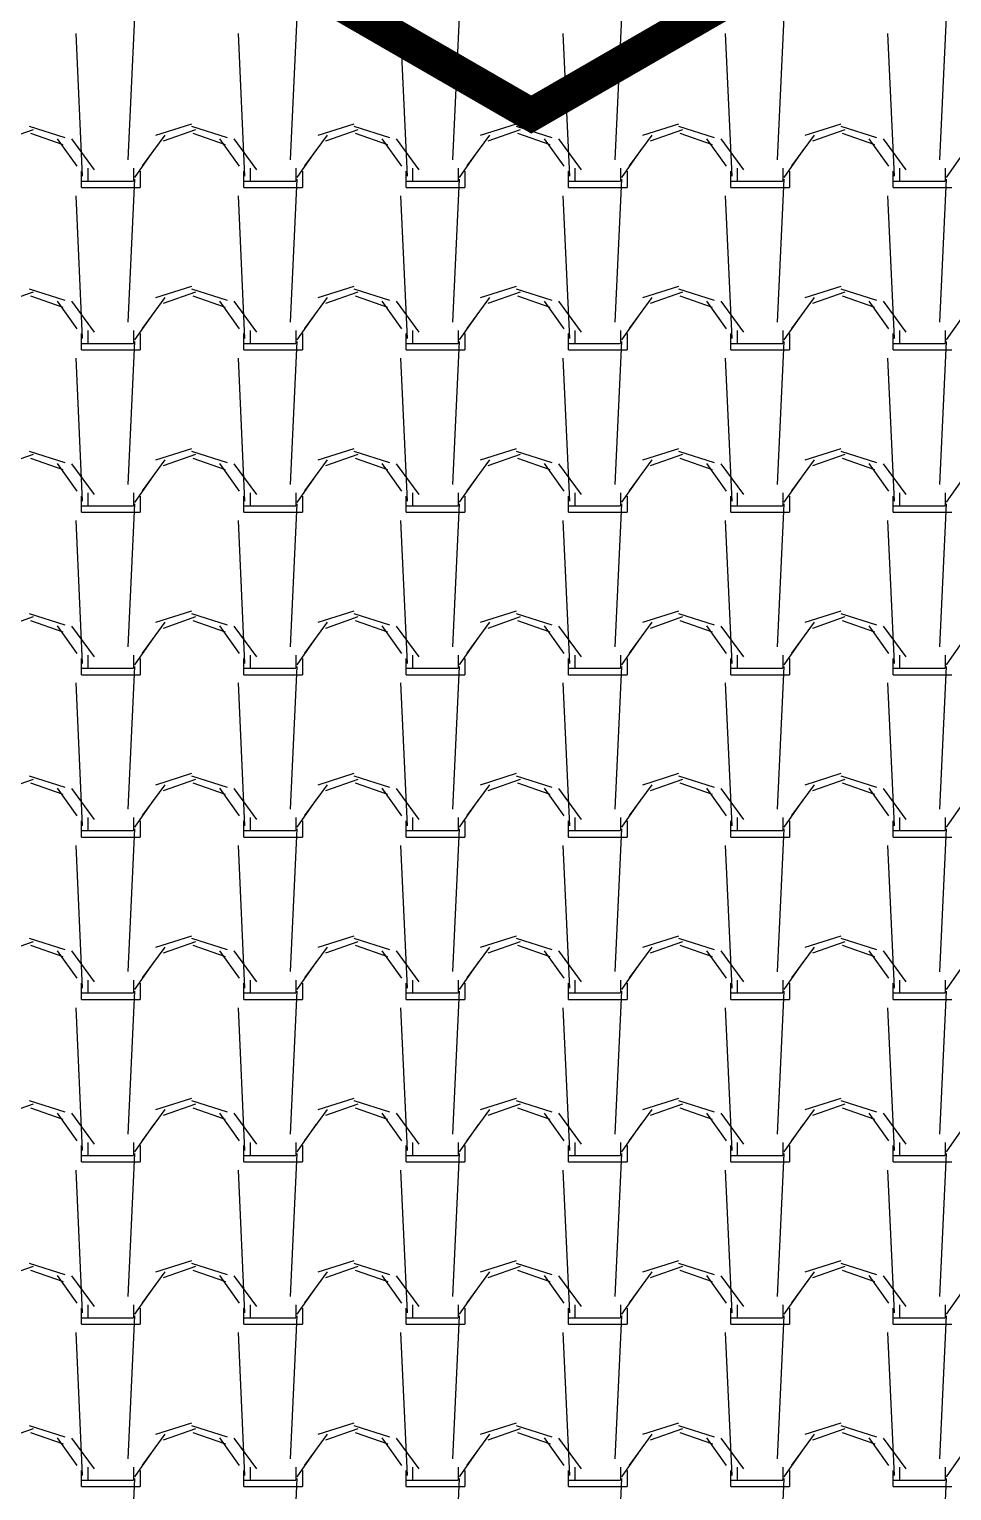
# Model space of a CAD drawing. Header units: millimetres. Extents: x 3923 to 4007, y 744 to 863.
# Drawn here: x 3934.943 to 3936.375, y 830.919 to 833.187 of the extents above; entities that cross this region are included whole.
import ezdxf

# ---------------------------------------------------------------- set-up
doc = ezdxf.new("R2010")
doc.units = ezdxf.units.MM
doc.layers.add('-HIDRO', color=8, linetype='Continuous')

# ---------------------------------------------------------------- blocks, each defined once
blk = doc.blocks.new('Seta')
at = {"color": 2, "const_width": 2}
blk.add_lwpolyline([(10, 15), (10, 25.981), (25, 0), (10, -25.981), (10, -15), (0, -15), (0, 15)], close=True, dxfattribs=at)

msp = doc.modelspace()

# ---------------------------------------------------------------- linework, layer by layer
at = {"layer": '-HIDRO', "linetype": 'Continuous'}
for p, q in [((3935.097, 832.9848), (3935.1071, 833.2065)), ((3935.349, 832.9848), (3935.3591, 833.2065)), ((3935.601, 832.9848), (3935.6111, 833.2065)), ((3935.853, 832.9848), (3935.8631, 833.2065)), ((3936.105, 832.9847), (3936.1151, 833.2065)), ((3936.357, 832.9847), (3936.3671, 833.2065)), ((3935.0263, 832.9591), (3935.0162, 833.1808)), ((3935.2783, 832.9591), (3935.2682, 833.1808)), ((3935.5303, 832.9591), (3935.5202, 833.1808)), ((3935.7823, 832.9591), (3935.7722, 833.1808)), ((3936.0343, 832.9591), (3936.0242, 833.1808)), ((3936.2863, 832.9591), (3936.2762, 833.1808)), ((3934.9991, 833.0185), (3934.9436, 833.0361)), ((3935.1951, 833.0401), (3935.1396, 833.0224)), ((3935.2511, 833.0185), (3935.1956, 833.0361)), ((3935.4471, 833.0401), (3935.3916, 833.0224)), ((3935.5031, 833.0185), (3935.4476, 833.0361)), ((3935.6991, 833.0401), (3935.6436, 833.0224)), ((3935.7551, 833.0185), (3935.6996, 833.0361)), ((3935.9511, 833.0401), (3935.8956, 833.0224)), ((3936.0071, 833.0185), (3935.9516, 833.0361)), ((3936.2031, 833.0401), (3936.1476, 833.0224)), ((3936.2591, 833.0185), (3936.2036, 833.0361)), ((3934.9495, 833.0312), (3934.8991, 833.0135)), ((3934.9962, 833.0076), (3934.9458, 833.0252)), ((3935.0177, 832.9745), (3934.9874, 833.0173)), ((3935.0449, 832.9691), (3935.0096, 833.017)), ((3935.1539, 833.0229), (3935.1186, 832.975)), ((3935.2015, 833.0312), (3935.1511, 833.0135)), ((3935.2482, 833.0076), (3935.1978, 833.0252)), ((3935.2697, 832.9745), (3935.2394, 833.0173)), ((3935.2969, 832.9691), (3935.2616, 833.017)), ((3935.4059, 833.0229), (3935.3706, 832.975)), ((3935.4535, 833.0312), (3935.4031, 833.0135)), ((3935.5002, 833.0076), (3935.4498, 833.0252)), ((3935.5217, 832.9745), (3935.4914, 833.0173)), ((3935.5489, 832.9691), (3935.5136, 833.017)), ((3935.6579, 833.0229), (3935.6226, 832.975)), ((3935.7055, 833.0312), (3935.6551, 833.0135)), ((3935.7522, 833.0076), (3935.7018, 833.0252)), ((3935.7737, 832.9745), (3935.7434, 833.0173)), ((3935.8009, 832.9691), (3935.7656, 833.017)), ((3935.9099, 833.0229), (3935.8746, 832.975)), ((3935.9575, 833.0312), (3935.9071, 833.0135)), ((3936.0042, 833.0076), (3935.9538, 833.0252)), ((3936.0257, 832.9745), (3935.9954, 833.0173)), ((3936.0529, 832.9691), (3936.0176, 833.017)), ((3936.1619, 833.0229), (3936.1266, 832.975)), ((3936.2095, 833.0312), (3936.1591, 833.0135)), ((3936.2562, 833.0076), (3936.2058, 833.0252)), ((3936.2777, 832.9745), (3936.2474, 833.0173)), ((3936.3049, 832.9691), (3936.2696, 833.017)), ((3935.1369, 832.9999), (3935.1066, 832.957)), ((3935.3889, 832.9999), (3935.3586, 832.957)), ((3935.6409, 832.9999), (3935.6106, 832.957)), ((3935.8929, 832.9999), (3935.8626, 832.9571)), ((3936.1449, 832.9999), (3936.1146, 832.9571)), ((3936.3969, 832.9999), (3936.3666, 832.9571)), ((3935.0247, 832.9416), (3935.0247, 832.9668)), ((3935.0348, 832.9517), (3935.0348, 832.9718)), ((3935.1054, 832.9718), (3935.1054, 832.9517)), ((3935.1154, 832.9668), (3935.1154, 832.9416)), ((3935.2767, 832.9416), (3935.2767, 832.9668)), ((3935.2868, 832.9517), (3935.2868, 832.9718)), ((3935.3574, 832.9718), (3935.3574, 832.9517)), ((3935.3674, 832.9668), (3935.3674, 832.9416)), ((3935.5287, 832.9416), (3935.5287, 832.9668)), ((3935.5388, 832.9517), (3935.5388, 832.9718)), ((3935.6094, 832.9718), (3935.6094, 832.9517)), ((3935.6194, 832.9668), (3935.6194, 832.9416)), ((3935.7807, 832.9416), (3935.7807, 832.9668)), ((3935.7908, 832.9517), (3935.7908, 832.9718)), ((3935.8614, 832.9718), (3935.8614, 832.9517)), ((3935.8714, 832.9668), (3935.8714, 832.9416)), ((3936.0327, 832.9416), (3936.0327, 832.9668)), ((3936.0428, 832.9517), (3936.0428, 832.9718)), ((3936.1134, 832.9718), (3936.1134, 832.9517)), ((3936.1234, 832.9668), (3936.1234, 832.9416)), ((3936.2847, 832.9416), (3936.2847, 832.9668)), ((3936.2948, 832.9517), (3936.2948, 832.9718)), ((3936.3654, 832.9718), (3936.3654, 832.9517)), ((3935.0247, 832.9517), (3935.0348, 832.9517)), ((3935.0247, 832.9416), (3935.0348, 832.9416)), ((3935.0348, 832.9517), (3935.1054, 832.9517)), ((3935.0348, 832.9416), (3935.1154, 832.9416)), ((3935.097, 832.7328), (3935.1071, 832.9545)), ((3935.2767, 832.9517), (3935.2868, 832.9517)), ((3935.2767, 832.9416), (3935.2868, 832.9416)), ((3935.2868, 832.9517), (3935.3574, 832.9517)), ((3935.2868, 832.9416), (3935.3674, 832.9416)), ((3935.349, 832.7328), (3935.3591, 832.9545)), ((3935.5287, 832.9517), (3935.5388, 832.9517)), ((3935.5287, 832.9416), (3935.5388, 832.9416)), ((3935.5388, 832.9517), (3935.6094, 832.9517)), ((3935.5388, 832.9416), (3935.6194, 832.9416)), ((3935.601, 832.7328), (3935.6111, 832.9545)), ((3935.7807, 832.9517), (3935.7908, 832.9517)), ((3935.7807, 832.9416), (3935.7908, 832.9416)), ((3935.7908, 832.9517), (3935.8614, 832.9517)), ((3935.7908, 832.9416), (3935.8714, 832.9416)), ((3935.853, 832.7328), (3935.8631, 832.9545)), ((3936.0327, 832.9517), (3936.0428, 832.9517)), ((3936.0327, 832.9416), (3936.0428, 832.9416)), ((3936.0428, 832.9517), (3936.1134, 832.9517)), ((3936.0428, 832.9416), (3936.1234, 832.9416)), ((3936.105, 832.7327), (3936.1151, 832.9545)), ((3936.2847, 832.9517), (3936.2948, 832.9517)), ((3936.2847, 832.9416), (3936.2948, 832.9416)), ((3936.2948, 832.9517), (3936.3654, 832.9517)), ((3936.2948, 832.9416), (3936.3754, 832.9416)), ((3936.357, 832.7327), (3936.3671, 832.9545)), ((3935.0263, 832.7071), (3935.0162, 832.9288)), ((3935.2783, 832.7071), (3935.2682, 832.9288)), ((3935.5303, 832.7071), (3935.5202, 832.9288)), ((3935.7823, 832.7071), (3935.7722, 832.9288)), ((3936.0343, 832.7071), (3936.0242, 832.9288)), ((3936.2863, 832.7071), (3936.2762, 832.9288)), ((3934.9991, 832.7665), (3934.9436, 832.7841)), ((3935.1951, 832.7881), (3935.1396, 832.7704)), ((3935.2511, 832.7665), (3935.1956, 832.7841)), ((3935.4471, 832.7881), (3935.3916, 832.7704)), ((3935.5031, 832.7665), (3935.4476, 832.7841)), ((3935.6991, 832.7881), (3935.6436, 832.7704)), ((3935.7551, 832.7665), (3935.6996, 832.7841)), ((3935.9511, 832.7881), (3935.8956, 832.7704)), ((3936.0071, 832.7665), (3935.9516, 832.7841)), ((3936.2031, 832.7881), (3936.1476, 832.7704)), ((3936.2591, 832.7665), (3936.2036, 832.7841)), ((3934.9495, 832.7792), (3934.8991, 832.7615)), ((3934.9962, 832.7556), (3934.9458, 832.7732)), ((3935.0177, 832.7225), (3934.9874, 832.7653)), ((3935.0449, 832.7171), (3935.0096, 832.765)), ((3935.1539, 832.7709), (3935.1186, 832.723)), ((3935.2015, 832.7792), (3935.1511, 832.7615)), ((3935.2482, 832.7556), (3935.1978, 832.7732)), ((3935.2697, 832.7225), (3935.2394, 832.7653)), ((3935.2969, 832.7171), (3935.2616, 832.765)), ((3935.4059, 832.7709), (3935.3706, 832.723)), ((3935.4535, 832.7792), (3935.4031, 832.7615)), ((3935.5002, 832.7556), (3935.4498, 832.7732)), ((3935.5217, 832.7225), (3935.4914, 832.7653)), ((3935.5489, 832.7171), (3935.5136, 832.765)), ((3935.6579, 832.7709), (3935.6226, 832.723)), ((3935.7055, 832.7792), (3935.6551, 832.7615)), ((3935.7522, 832.7556), (3935.7018, 832.7732)), ((3935.7737, 832.7225), (3935.7434, 832.7653)), ((3935.8009, 832.7171), (3935.7656, 832.765)), ((3935.9099, 832.7709), (3935.8746, 832.723)), ((3935.9575, 832.7792), (3935.9071, 832.7615)), ((3936.0042, 832.7556), (3935.9538, 832.7732)), ((3936.0257, 832.7225), (3935.9954, 832.7653)), ((3936.0529, 832.7171), (3936.0176, 832.765)), ((3936.1619, 832.7709), (3936.1266, 832.723)), ((3936.2095, 832.7792), (3936.1591, 832.7615)), ((3936.2562, 832.7556), (3936.2058, 832.7732)), ((3936.2777, 832.7225), (3936.2474, 832.7653)), ((3936.3049, 832.7171), (3936.2696, 832.765)), ((3935.1369, 832.7479), (3935.1066, 832.705)), ((3935.3889, 832.7479), (3935.3586, 832.705)), ((3935.6409, 832.7479), (3935.6106, 832.7051)), ((3935.8929, 832.7479), (3935.8626, 832.7051)), ((3936.1449, 832.7479), (3936.1146, 832.7051)), ((3936.3969, 832.7479), (3936.3666, 832.7051)), ((3935.0247, 832.6896), (3935.0247, 832.7148)), ((3935.0348, 832.6997), (3935.0348, 832.7198)), ((3935.1054, 832.7198), (3935.1054, 832.6997)), ((3935.1154, 832.7148), (3935.1154, 832.6896)), ((3935.2767, 832.6896), (3935.2767, 832.7148)), ((3935.2868, 832.6997), (3935.2868, 832.7198)), ((3935.3574, 832.7198), (3935.3574, 832.6997)), ((3935.3674, 832.7148), (3935.3674, 832.6896)), ((3935.5287, 832.6896), (3935.5287, 832.7148)), ((3935.5388, 832.6997), (3935.5388, 832.7198)), ((3935.6094, 832.7198), (3935.6094, 832.6997)), ((3935.6194, 832.7148), (3935.6194, 832.6896)), ((3935.7807, 832.6896), (3935.7807, 832.7148)), ((3935.7908, 832.6997), (3935.7908, 832.7198)), ((3935.8614, 832.7198), (3935.8614, 832.6997)), ((3935.8714, 832.7148), (3935.8714, 832.6896)), ((3936.0327, 832.6896), (3936.0327, 832.7148)), ((3936.0428, 832.6997), (3936.0428, 832.7198)), ((3936.1134, 832.7198), (3936.1134, 832.6997)), ((3936.1234, 832.7148), (3936.1234, 832.6896)), ((3936.2847, 832.6896), (3936.2847, 832.7148)), ((3936.2948, 832.6997), (3936.2948, 832.7198)), ((3936.3654, 832.7198), (3936.3654, 832.6997)), ((3935.0247, 832.6997), (3935.0348, 832.6997)), ((3935.0348, 832.6997), (3935.1054, 832.6997)), ((3935.097, 832.4808), (3935.1071, 832.7025)), ((3935.2767, 832.6997), (3935.2868, 832.6997)), ((3935.2868, 832.6997), (3935.3574, 832.6997)), ((3935.349, 832.4808), (3935.3591, 832.7025)), ((3935.5287, 832.6997), (3935.5388, 832.6997)), ((3935.5388, 832.6997), (3935.6094, 832.6997)), ((3935.601, 832.4808), (3935.6111, 832.7025)), ((3935.7807, 832.6997), (3935.7908, 832.6997)), ((3935.7908, 832.6997), (3935.8614, 832.6997)), ((3935.853, 832.4808), (3935.8631, 832.7025)), ((3936.0327, 832.6997), (3936.0428, 832.6997)), ((3936.0428, 832.6997), (3936.1134, 832.6997)), ((3936.105, 832.4807), (3936.1151, 832.7025)), ((3936.2847, 832.6997), (3936.2948, 832.6997)), ((3936.2948, 832.6997), (3936.3654, 832.6997)), ((3936.357, 832.4807), (3936.3671, 832.7025)), ((3935.0263, 832.4551), (3935.0162, 832.6768)), ((3935.0247, 832.6896), (3935.0348, 832.6896)), ((3935.0348, 832.6896), (3935.1154, 832.6896)), ((3935.2783, 832.4551), (3935.2682, 832.6768)), ((3935.2767, 832.6896), (3935.2868, 832.6896)), ((3935.2868, 832.6896), (3935.3674, 832.6896)), ((3935.5303, 832.4551), (3935.5202, 832.6768)), ((3935.5287, 832.6896), (3935.5388, 832.6896)), ((3935.5388, 832.6896), (3935.6194, 832.6896)), ((3935.7823, 832.4551), (3935.7722, 832.6768)), ((3935.7807, 832.6896), (3935.7908, 832.6896)), ((3935.7908, 832.6896), (3935.8714, 832.6896)), ((3936.0343, 832.4551), (3936.0242, 832.6768)), ((3936.0327, 832.6896), (3936.0428, 832.6896)), ((3936.0428, 832.6896), (3936.1234, 832.6896)), ((3936.2863, 832.4551), (3936.2762, 832.6768)), ((3936.2847, 832.6896), (3936.2948, 832.6896)), ((3936.2948, 832.6896), (3936.3754, 832.6896)), ((3935.1951, 832.5361), (3935.1396, 832.5184)), ((3935.4471, 832.5361), (3935.3916, 832.5184)), ((3935.6991, 832.5361), (3935.6436, 832.5184)), ((3935.9511, 832.5361), (3935.8956, 832.5184)), ((3936.2031, 832.5361), (3936.1476, 832.5184)), ((3934.9495, 832.5272), (3934.8991, 832.5095)), ((3934.9991, 832.5145), (3934.9436, 832.5321)), ((3934.9962, 832.5036), (3934.9458, 832.5212)), ((3935.0177, 832.4705), (3934.9874, 832.5133)), ((3935.0449, 832.4651), (3935.0096, 832.513)), ((3935.1539, 832.5189), (3935.1186, 832.471)), ((3935.2015, 832.5272), (3935.1511, 832.5095)), ((3935.2511, 832.5145), (3935.1956, 832.5321)), ((3935.2482, 832.5036), (3935.1978, 832.5212)), ((3935.2697, 832.4705), (3935.2394, 832.5133)), ((3935.2969, 832.4651), (3935.2616, 832.513)), ((3935.4059, 832.5189), (3935.3706, 832.471)), ((3935.4535, 832.5272), (3935.4031, 832.5095)), ((3935.5031, 832.5145), (3935.4476, 832.5321)), ((3935.5002, 832.5036), (3935.4498, 832.5212)), ((3935.5217, 832.4705), (3935.4914, 832.5133)), ((3935.5489, 832.4651), (3935.5136, 832.513)), ((3935.6579, 832.5189), (3935.6226, 832.471)), ((3935.7055, 832.5272), (3935.6551, 832.5095)), ((3935.7551, 832.5145), (3935.6996, 832.5321)), ((3935.7522, 832.5036), (3935.7018, 832.5212)), ((3935.7737, 832.4705), (3935.7434, 832.5133)), ((3935.8009, 832.4651), (3935.7656, 832.513)), ((3935.9099, 832.5189), (3935.8746, 832.471)), ((3935.9575, 832.5272), (3935.9071, 832.5095)), ((3936.0071, 832.5145), (3935.9516, 832.5321)), ((3936.0042, 832.5036), (3935.9538, 832.5212)), ((3936.0257, 832.4705), (3935.9954, 832.5133)), ((3936.0529, 832.4651), (3936.0176, 832.513)), ((3936.1619, 832.5189), (3936.1266, 832.471)), ((3936.2095, 832.5272), (3936.1591, 832.5095)), ((3936.2591, 832.5145), (3936.2036, 832.5321)), ((3936.2562, 832.5036), (3936.2058, 832.5212)), ((3936.2777, 832.4705), (3936.2474, 832.5133)), ((3936.3049, 832.4651), (3936.2696, 832.513)), ((3935.1369, 832.4959), (3935.1066, 832.453)), ((3935.3889, 832.4959), (3935.3586, 832.453)), ((3935.6409, 832.4959), (3935.6106, 832.4531)), ((3935.8929, 832.4959), (3935.8626, 832.4531)), ((3936.1449, 832.4959), (3936.1146, 832.4531)), ((3936.3969, 832.4959), (3936.3666, 832.4531)), ((3935.0348, 832.4477), (3935.0348, 832.4678)), ((3935.1054, 832.4678), (3935.1054, 832.4477)), ((3935.2868, 832.4477), (3935.2868, 832.4678)), ((3935.3574, 832.4678), (3935.3574, 832.4477)), ((3935.5388, 832.4477), (3935.5388, 832.4678)), ((3935.6094, 832.4678), (3935.6094, 832.4477)), ((3935.7908, 832.4477), (3935.7908, 832.4678)), ((3935.8614, 832.4678), (3935.8614, 832.4477)), ((3936.0428, 832.4477), (3936.0428, 832.4678)), ((3936.1134, 832.4678), (3936.1134, 832.4477)), ((3936.2948, 832.4477), (3936.2948, 832.4678)), ((3936.3654, 832.4678), (3936.3654, 832.4477)), ((3935.0247, 832.4376), (3935.0247, 832.4628)), ((3935.0247, 832.4477), (3935.0348, 832.4477)), ((3935.0348, 832.4477), (3935.1054, 832.4477)), ((3935.097, 832.2288), (3935.1071, 832.4505)), ((3935.1154, 832.4628), (3935.1154, 832.4376)), ((3935.2767, 832.4376), (3935.2767, 832.4628)), ((3935.2767, 832.4477), (3935.2868, 832.4477)), ((3935.2868, 832.4477), (3935.3574, 832.4477)), ((3935.349, 832.2288), (3935.3591, 832.4505)), ((3935.3674, 832.4628), (3935.3674, 832.4376)), ((3935.5287, 832.4376), (3935.5287, 832.4628)), ((3935.5287, 832.4477), (3935.5388, 832.4477)), ((3935.5388, 832.4477), (3935.6094, 832.4477)), ((3935.601, 832.2288), (3935.6111, 832.4505)), ((3935.6194, 832.4628), (3935.6194, 832.4376)), ((3935.7807, 832.4376), (3935.7807, 832.4628)), ((3935.7807, 832.4477), (3935.7908, 832.4477)), ((3935.7908, 832.4477), (3935.8614, 832.4477)), ((3935.853, 832.2288), (3935.8631, 832.4505)), ((3935.8714, 832.4628), (3935.8714, 832.4376)), ((3936.0327, 832.4376), (3936.0327, 832.4628)), ((3936.0327, 832.4477), (3936.0428, 832.4477)), ((3936.0428, 832.4477), (3936.1134, 832.4477)), ((3936.105, 832.2287), (3936.1151, 832.4505)), ((3936.1234, 832.4628), (3936.1234, 832.4376)), ((3936.2847, 832.4376), (3936.2847, 832.4628)), ((3936.2847, 832.4477), (3936.2948, 832.4477)), ((3936.2948, 832.4477), (3936.3654, 832.4477)), ((3936.357, 832.2287), (3936.3671, 832.4505)), ((3935.0263, 832.2031), (3935.0162, 832.4248)), ((3935.0247, 832.4376), (3935.0348, 832.4376)), ((3935.0348, 832.4376), (3935.1154, 832.4376)), ((3935.2783, 832.2031), (3935.2682, 832.4248)), ((3935.2767, 832.4376), (3935.2868, 832.4376)), ((3935.2868, 832.4376), (3935.3674, 832.4376)), ((3935.5303, 832.2031), (3935.5202, 832.4248)), ((3935.5287, 832.4376), (3935.5388, 832.4376)), ((3935.5388, 832.4376), (3935.6194, 832.4376)), ((3935.7823, 832.2031), (3935.7722, 832.4248)), ((3935.7807, 832.4376), (3935.7908, 832.4376)), ((3935.7908, 832.4376), (3935.8714, 832.4376)), ((3936.0343, 832.2031), (3936.0242, 832.4248)), ((3936.0327, 832.4376), (3936.0428, 832.4376)), ((3936.0428, 832.4376), (3936.1234, 832.4376)), ((3936.2863, 832.2031), (3936.2762, 832.4248)), ((3936.2847, 832.4376), (3936.2948, 832.4376)), ((3936.2948, 832.4376), (3936.3754, 832.4376)), ((3935.1951, 832.2841), (3935.1396, 832.2664)), ((3935.4471, 832.2841), (3935.3916, 832.2664)), ((3935.6991, 832.2841), (3935.6436, 832.2664)), ((3935.9511, 832.2841), (3935.8956, 832.2664)), ((3936.2031, 832.2841), (3936.1476, 832.2664)), ((3934.9495, 832.2752), (3934.8991, 832.2575)), ((3934.9991, 832.2625), (3934.9436, 832.2801)), ((3934.9962, 832.2516), (3934.9458, 832.2692)), ((3935.0177, 832.2185), (3934.9874, 832.2613)), ((3935.1539, 832.2669), (3935.1186, 832.219)), ((3935.2015, 832.2752), (3935.1511, 832.2575)), ((3935.2511, 832.2625), (3935.1956, 832.2801)), ((3935.2482, 832.2516), (3935.1978, 832.2692)), ((3935.2697, 832.2185), (3935.2394, 832.2613)), ((3935.4059, 832.2669), (3935.3706, 832.219)), ((3935.4535, 832.2752), (3935.4031, 832.2575)), ((3935.5031, 832.2625), (3935.4476, 832.2801)), ((3935.5002, 832.2516), (3935.4498, 832.2692)), ((3935.5217, 832.2185), (3935.4914, 832.2613)), ((3935.6579, 832.2669), (3935.6226, 832.219)), ((3935.7055, 832.2752), (3935.6551, 832.2575)), ((3935.7551, 832.2625), (3935.6996, 832.2801)), ((3935.7522, 832.2516), (3935.7018, 832.2692)), ((3935.7737, 832.2185), (3935.7434, 832.2613)), ((3935.9099, 832.2669), (3935.8746, 832.219)), ((3935.9575, 832.2752), (3935.9071, 832.2575)), ((3936.0071, 832.2625), (3935.9516, 832.2801)), ((3936.0042, 832.2516), (3935.9538, 832.2692)), ((3936.0257, 832.2185), (3935.9954, 832.2613)), ((3936.1619, 832.2669), (3936.1266, 832.219)), ((3936.2095, 832.2752), (3936.1591, 832.2575)), ((3936.2591, 832.2625), (3936.2036, 832.2801)), ((3936.2562, 832.2516), (3936.2058, 832.2692)), ((3936.2777, 832.2185), (3936.2474, 832.2613)), ((3935.0449, 832.2131), (3935.0096, 832.261)), ((3935.1369, 832.2439), (3935.1066, 832.201)), ((3935.2969, 832.2131), (3935.2616, 832.261)), ((3935.3889, 832.2439), (3935.3586, 832.2011)), ((3935.5489, 832.2131), (3935.5136, 832.261)), ((3935.6409, 832.2439), (3935.6106, 832.2011)), ((3935.8009, 832.2131), (3935.7656, 832.261)), ((3935.8929, 832.2439), (3935.8626, 832.2011)), ((3936.0529, 832.2131), (3936.0176, 832.261)), ((3936.1449, 832.2439), (3936.1146, 832.2011)), ((3936.3049, 832.2131), (3936.2696, 832.261)), ((3936.3969, 832.2439), (3936.3666, 832.2011)), ((3935.0348, 832.1957), (3935.0348, 832.2158)), ((3935.1054, 832.2158), (3935.1054, 832.1957)), ((3935.2868, 832.1957), (3935.2868, 832.2158)), ((3935.3574, 832.2158), (3935.3574, 832.1957)), ((3935.5388, 832.1957), (3935.5388, 832.2158)), ((3935.6094, 832.2158), (3935.6094, 832.1957)), ((3935.7908, 832.1957), (3935.7908, 832.2158)), ((3935.8614, 832.2158), (3935.8614, 832.1957)), ((3936.0428, 832.1957), (3936.0428, 832.2158)), ((3936.1134, 832.2158), (3936.1134, 832.1957)), ((3936.2948, 832.1957), (3936.2948, 832.2158)), ((3936.3654, 832.2158), (3936.3654, 832.1957)), ((3935.0247, 832.1856), (3935.0247, 832.2108)), ((3935.0247, 832.1957), (3935.0348, 832.1957)), ((3935.0348, 832.1957), (3935.1054, 832.1957)), ((3935.097, 831.9768), (3935.1071, 832.1985)), ((3935.1154, 832.2108), (3935.1154, 832.1856)), ((3935.2767, 832.1856), (3935.2767, 832.2108)), ((3935.2767, 832.1957), (3935.2868, 832.1957)), ((3935.2868, 832.1957), (3935.3574, 832.1957)), ((3935.349, 831.9768), (3935.3591, 832.1985)), ((3935.3674, 832.2108), (3935.3674, 832.1856)), ((3935.5287, 832.1856), (3935.5287, 832.2108)), ((3935.5287, 832.1957), (3935.5388, 832.1957)), ((3935.5388, 832.1957), (3935.6094, 832.1957)), ((3935.601, 831.9768), (3935.6111, 832.1985)), ((3935.6194, 832.2108), (3935.6194, 832.1856)), ((3935.7807, 832.1856), (3935.7807, 832.2108)), ((3935.7807, 832.1957), (3935.7908, 832.1957)), ((3935.7908, 832.1957), (3935.8614, 832.1957)), ((3935.853, 831.9768), (3935.8631, 832.1985)), ((3935.8714, 832.2108), (3935.8714, 832.1856)), ((3936.0327, 832.1856), (3936.0327, 832.2108)), ((3936.0327, 832.1957), (3936.0428, 832.1957)), ((3936.0428, 832.1957), (3936.1134, 832.1957)), ((3936.105, 831.9767), (3936.1151, 832.1985)), ((3936.1234, 832.2108), (3936.1234, 832.1856)), ((3936.2847, 832.1856), (3936.2847, 832.2108)), ((3936.2847, 832.1957), (3936.2948, 832.1957)), ((3936.2948, 832.1957), (3936.3654, 832.1957)), ((3936.357, 831.9767), (3936.3671, 832.1985)), ((3935.0263, 831.9511), (3935.0162, 832.1728)), ((3935.0247, 832.1856), (3935.0348, 832.1856)), ((3935.0348, 832.1856), (3935.1154, 832.1856)), ((3935.2783, 831.9511), (3935.2682, 832.1728)), ((3935.2767, 832.1856), (3935.2868, 832.1856)), ((3935.2868, 832.1856), (3935.3674, 832.1856)), ((3935.5303, 831.9511), (3935.5202, 832.1728)), ((3935.5287, 832.1856), (3935.5388, 832.1856)), ((3935.5388, 832.1856), (3935.6194, 832.1856)), ((3935.7823, 831.9511), (3935.7722, 832.1728)), ((3935.7807, 832.1856), (3935.7908, 832.1856)), ((3935.7908, 832.1856), (3935.8714, 832.1856)), ((3936.0343, 831.9511), (3936.0242, 832.1728)), ((3936.0327, 832.1856), (3936.0428, 832.1856)), ((3936.0428, 832.1856), (3936.1234, 832.1856)), ((3936.2863, 831.9511), (3936.2762, 832.1728)), ((3936.2847, 832.1856), (3936.2948, 832.1856)), ((3936.2948, 832.1856), (3936.3754, 832.1856)), ((3934.9495, 832.0232), (3934.8991, 832.0055)), ((3934.9991, 832.0105), (3934.9436, 832.0281)), ((3934.9962, 831.9996), (3934.9458, 832.0172)), ((3935.1539, 832.0149), (3935.1186, 831.967)), ((3935.1951, 832.0321), (3935.1396, 832.0144)), ((3935.2015, 832.0232), (3935.1511, 832.0055)), ((3935.2511, 832.0105), (3935.1956, 832.0281)), ((3935.2482, 831.9996), (3935.1978, 832.0172)), ((3935.4059, 832.0149), (3935.3706, 831.967)), ((3935.4471, 832.0321), (3935.3916, 832.0144)), ((3935.4535, 832.0232), (3935.4031, 832.0055)), ((3935.5031, 832.0105), (3935.4476, 832.0281)), ((3935.5002, 831.9996), (3935.4498, 832.0172)), ((3935.6579, 832.0149), (3935.6226, 831.967)), ((3935.6991, 832.0321), (3935.6436, 832.0144)), ((3935.7055, 832.0232), (3935.6551, 832.0055)), ((3935.7551, 832.0105), (3935.6996, 832.0281)), ((3935.7522, 831.9996), (3935.7018, 832.0172)), ((3935.9099, 832.0149), (3935.8746, 831.967)), ((3935.9511, 832.0321), (3935.8956, 832.0144)), ((3935.9575, 832.0232), (3935.9071, 832.0055)), ((3936.0071, 832.0105), (3935.9516, 832.0281)), ((3936.0042, 831.9996), (3935.9538, 832.0172)), ((3936.1619, 832.0149), (3936.1266, 831.967)), ((3936.2031, 832.0321), (3936.1476, 832.0144)), ((3936.2095, 832.0232), (3936.1591, 832.0055)), ((3936.2591, 832.0105), (3936.2036, 832.0281)), ((3936.2562, 831.9996), (3936.2058, 832.0172)), ((3935.0177, 831.9665), (3934.9874, 832.0093)), ((3935.0449, 831.9611), (3935.0096, 832.009)), ((3935.1369, 831.9919), (3935.1066, 831.9491)), ((3935.2697, 831.9665), (3935.2394, 832.0093)), ((3935.2969, 831.9611), (3935.2616, 832.009)), ((3935.3889, 831.9919), (3935.3586, 831.9491)), ((3935.5217, 831.9665), (3935.4914, 832.0093)), ((3935.5489, 831.9611), (3935.5136, 832.009)), ((3935.6409, 831.9919), (3935.6106, 831.9491)), ((3935.7737, 831.9665), (3935.7434, 832.0093)), ((3935.8009, 831.9611), (3935.7656, 832.009)), ((3935.8929, 831.9919), (3935.8626, 831.9491)), ((3936.0257, 831.9665), (3935.9954, 832.0093)), ((3936.0529, 831.9611), (3936.0176, 832.009)), ((3936.1449, 831.9919), (3936.1146, 831.9491)), ((3936.2777, 831.9665), (3936.2474, 832.0093)), ((3936.3049, 831.9611), (3936.2696, 832.009)), ((3936.3969, 831.9919), (3936.3666, 831.9491)), ((3935.0247, 831.9336), (3935.0247, 831.9588)), ((3935.0247, 831.9437), (3935.0348, 831.9437)), ((3935.0348, 831.9437), (3935.0348, 831.9638)), ((3935.0348, 831.9437), (3935.1054, 831.9437)), ((3935.097, 831.7248), (3935.1071, 831.9465)), ((3935.1054, 831.9638), (3935.1054, 831.9437)), ((3935.1154, 831.9588), (3935.1154, 831.9336)), ((3935.2767, 831.9336), (3935.2767, 831.9588)), ((3935.2767, 831.9437), (3935.2868, 831.9437)), ((3935.2868, 831.9437), (3935.2868, 831.9638)), ((3935.2868, 831.9437), (3935.3574, 831.9437)), ((3935.349, 831.7248), (3935.3591, 831.9465)), ((3935.3574, 831.9638), (3935.3574, 831.9437)), ((3935.3674, 831.9588), (3935.3674, 831.9336)), ((3935.5287, 831.9336), (3935.5287, 831.9588)), ((3935.5287, 831.9437), (3935.5388, 831.9437)), ((3935.5388, 831.9437), (3935.5388, 831.9638)), ((3935.5388, 831.9437), (3935.6094, 831.9437)), ((3935.601, 831.7248), (3935.6111, 831.9465)), ((3935.6094, 831.9638), (3935.6094, 831.9437)), ((3935.6194, 831.9588), (3935.6194, 831.9336)), ((3935.7807, 831.9336), (3935.7807, 831.9588)), ((3935.7807, 831.9437), (3935.7908, 831.9437)), ((3935.7908, 831.9437), (3935.7908, 831.9638)), ((3935.7908, 831.9437), (3935.8614, 831.9437)), ((3935.853, 831.7248), (3935.8631, 831.9465)), ((3935.8614, 831.9638), (3935.8614, 831.9437)), ((3935.8714, 831.9588), (3935.8714, 831.9336)), ((3936.0327, 831.9336), (3936.0327, 831.9588)), ((3936.0327, 831.9437), (3936.0428, 831.9437)), ((3936.0428, 831.9437), (3936.0428, 831.9638)), ((3936.0428, 831.9437), (3936.1134, 831.9437)), ((3936.105, 831.7247), (3936.1151, 831.9465)), ((3936.1134, 831.9638), (3936.1134, 831.9437)), ((3936.1234, 831.9588), (3936.1234, 831.9336)), ((3936.2847, 831.9336), (3936.2847, 831.9588)), ((3936.2847, 831.9437), (3936.2948, 831.9437)), ((3936.2948, 831.9437), (3936.2948, 831.9638)), ((3936.2948, 831.9437), (3936.3654, 831.9437)), ((3936.357, 831.7247), (3936.3671, 831.9465)), ((3936.3654, 831.9638), (3936.3654, 831.9437)), ((3935.0247, 831.9336), (3935.0348, 831.9336)), ((3935.0348, 831.9336), (3935.1154, 831.9336)), ((3935.2767, 831.9336), (3935.2868, 831.9336)), ((3935.2868, 831.9336), (3935.3674, 831.9336)), ((3935.5287, 831.9336), (3935.5388, 831.9336)), ((3935.5388, 831.9336), (3935.6194, 831.9336)), ((3935.7807, 831.9336), (3935.7908, 831.9336)), ((3935.7908, 831.9336), (3935.8714, 831.9336)), ((3936.0327, 831.9336), (3936.0428, 831.9336)), ((3936.0428, 831.9336), (3936.1234, 831.9336)), ((3936.2863, 831.6991), (3936.2762, 831.9208)), ((3936.2847, 831.9336), (3936.2948, 831.9336)), ((3936.2948, 831.9336), (3936.3754, 831.9336)), ((3935.0263, 831.6991), (3935.0162, 831.9208)), ((3935.2783, 831.6991), (3935.2682, 831.9208)), ((3935.5303, 831.6991), (3935.5202, 831.9208)), ((3935.7823, 831.6991), (3935.7722, 831.9208)), ((3936.0343, 831.6991), (3936.0242, 831.9208)), ((3934.9495, 831.7712), (3934.8991, 831.7535)), ((3934.9991, 831.7585), (3934.9436, 831.7761)), ((3934.9962, 831.7476), (3934.9458, 831.7652)), ((3935.1539, 831.7629), (3935.1186, 831.715)), ((3935.1951, 831.7801), (3935.1396, 831.7624)), ((3935.2015, 831.7712), (3935.1511, 831.7535)), ((3935.2511, 831.7585), (3935.1956, 831.7761)), ((3935.2482, 831.7476), (3935.1978, 831.7652)), ((3935.4059, 831.7629), (3935.3706, 831.715)), ((3935.4471, 831.7801), (3935.3916, 831.7624)), ((3935.4535, 831.7712), (3935.4031, 831.7535)), ((3935.5031, 831.7585), (3935.4476, 831.7761)), ((3935.5002, 831.7476), (3935.4498, 831.7652)), ((3935.6579, 831.7629), (3935.6226, 831.715)), ((3935.6991, 831.7801), (3935.6436, 831.7624)), ((3935.7055, 831.7712), (3935.6551, 831.7535)), ((3935.7551, 831.7585), (3935.6996, 831.7761)), ((3935.7522, 831.7476), (3935.7018, 831.7652)), ((3935.9099, 831.7629), (3935.8746, 831.715)), ((3935.9511, 831.7801), (3935.8956, 831.7624)), ((3935.9575, 831.7712), (3935.9071, 831.7535)), ((3936.0071, 831.7585), (3935.9516, 831.7761)), ((3936.0042, 831.7476), (3935.9538, 831.7652)), ((3936.1619, 831.7629), (3936.1266, 831.715)), ((3936.2031, 831.7801), (3936.1476, 831.7624)), ((3936.2095, 831.7712), (3936.1591, 831.7535)), ((3936.2591, 831.7585), (3936.2036, 831.7761)), ((3936.2562, 831.7476), (3936.2058, 831.7652)), ((3935.0177, 831.7145), (3934.9874, 831.7573)), ((3935.0449, 831.7091), (3935.0096, 831.757)), ((3935.1369, 831.7399), (3935.1066, 831.6971)), ((3935.2697, 831.7145), (3935.2394, 831.7573)), ((3935.2969, 831.7091), (3935.2616, 831.757)), ((3935.3889, 831.7399), (3935.3586, 831.6971)), ((3935.5217, 831.7145), (3935.4914, 831.7573)), ((3935.5489, 831.7091), (3935.5136, 831.757)), ((3935.6409, 831.7399), (3935.6106, 831.6971)), ((3935.7737, 831.7145), (3935.7434, 831.7573)), ((3935.8009, 831.7091), (3935.7656, 831.757)), ((3935.8929, 831.7399), (3935.8626, 831.6971)), ((3936.0257, 831.7145), (3935.9954, 831.7573)), ((3936.0529, 831.7091), (3936.0176, 831.757)), ((3936.1449, 831.7399), (3936.1146, 831.6971)), ((3936.2777, 831.7145), (3936.2474, 831.7573)), ((3936.3049, 831.7091), (3936.2696, 831.757)), ((3936.3969, 831.7399), (3936.3666, 831.6971)), ((3935.0247, 831.6816), (3935.0247, 831.7068)), ((3935.0348, 831.6917), (3935.0348, 831.7118)), ((3935.097, 831.4728), (3935.1071, 831.6945)), ((3935.1054, 831.7118), (3935.1054, 831.6917)), ((3935.1154, 831.7068), (3935.1154, 831.6816)), ((3935.2767, 831.6816), (3935.2767, 831.7068)), ((3935.2868, 831.6917), (3935.2868, 831.7118)), ((3935.349, 831.4728), (3935.3591, 831.6945)), ((3935.3574, 831.7118), (3935.3574, 831.6917)), ((3935.3674, 831.7068), (3935.3674, 831.6816)), ((3935.5287, 831.6816), (3935.5287, 831.7068)), ((3935.5388, 831.6917), (3935.5388, 831.7118)), ((3935.601, 831.4728), (3935.6111, 831.6945)), ((3935.6094, 831.7118), (3935.6094, 831.6917)), ((3935.6194, 831.7068), (3935.6194, 831.6816)), ((3935.7807, 831.6816), (3935.7807, 831.7068)), ((3935.7908, 831.6917), (3935.7908, 831.7118)), ((3935.853, 831.4728), (3935.8631, 831.6945)), ((3935.8614, 831.7118), (3935.8614, 831.6917)), ((3935.8714, 831.7068), (3935.8714, 831.6816)), ((3936.0327, 831.6816), (3936.0327, 831.7068)), ((3936.0428, 831.6917), (3936.0428, 831.7118)), ((3936.105, 831.4727), (3936.1151, 831.6945)), ((3936.1134, 831.7118), (3936.1134, 831.6917)), ((3936.1234, 831.7068), (3936.1234, 831.6816)), ((3936.2847, 831.6816), (3936.2847, 831.7068)), ((3936.2948, 831.6917), (3936.2948, 831.7118)), ((3936.357, 831.4727), (3936.3671, 831.6945)), ((3936.3654, 831.7118), (3936.3654, 831.6917)), ((3935.0247, 831.6917), (3935.0348, 831.6917)), ((3935.0247, 831.6816), (3935.0348, 831.6816)), ((3935.0348, 831.6917), (3935.1054, 831.6917)), ((3935.0348, 831.6816), (3935.1154, 831.6816)), ((3935.2767, 831.6917), (3935.2868, 831.6917)), ((3935.2767, 831.6816), (3935.2868, 831.6816)), ((3935.2868, 831.6917), (3935.3574, 831.6917)), ((3935.2868, 831.6816), (3935.3674, 831.6816)), ((3935.5287, 831.6917), (3935.5388, 831.6917)), ((3935.5287, 831.6816), (3935.5388, 831.6816)), ((3935.5388, 831.6917), (3935.6094, 831.6917)), ((3935.5388, 831.6816), (3935.6194, 831.6816)), ((3935.7807, 831.6917), (3935.7908, 831.6917)), ((3935.7807, 831.6816), (3935.7908, 831.6816)), ((3935.7908, 831.6917), (3935.8614, 831.6917)), ((3935.7908, 831.6816), (3935.8714, 831.6816)), ((3936.0327, 831.6917), (3936.0428, 831.6917)), ((3936.0327, 831.6816), (3936.0428, 831.6816)), ((3936.0428, 831.6917), (3936.1134, 831.6917)), ((3936.0428, 831.6816), (3936.1234, 831.6816)), ((3936.2847, 831.6917), (3936.2948, 831.6917)), ((3936.2847, 831.6816), (3936.2948, 831.6816)), ((3936.2948, 831.6917), (3936.3654, 831.6917)), ((3936.2948, 831.6816), (3936.3754, 831.6816)), ((3935.0263, 831.4471), (3935.0162, 831.6688)), ((3935.2783, 831.4471), (3935.2682, 831.6688)), ((3935.5303, 831.4471), (3935.5202, 831.6688)), ((3935.7823, 831.4471), (3935.7722, 831.6688)), ((3936.0343, 831.4471), (3936.0242, 831.6688)), ((3936.2863, 831.4471), (3936.2762, 831.6688)), ((3934.9495, 831.5192), (3934.8991, 831.5015)), ((3934.9991, 831.5065), (3934.9436, 831.5241)), ((3934.9962, 831.4956), (3934.9458, 831.5132)), ((3935.1951, 831.5281), (3935.1396, 831.5104)), ((3935.2015, 831.5192), (3935.1511, 831.5015)), ((3935.2511, 831.5065), (3935.1956, 831.5241)), ((3935.2482, 831.4956), (3935.1978, 831.5132)), ((3935.4471, 831.5281), (3935.3916, 831.5104)), ((3935.4535, 831.5192), (3935.4031, 831.5015)), ((3935.5031, 831.5065), (3935.4476, 831.5241)), ((3935.5002, 831.4956), (3935.4498, 831.5132)), ((3935.6991, 831.5281), (3935.6436, 831.5104)), ((3935.7055, 831.5192), (3935.6551, 831.5015)), ((3935.7551, 831.5065), (3935.6996, 831.5241)), ((3935.7522, 831.4956), (3935.7018, 831.5132)), ((3935.9511, 831.5281), (3935.8956, 831.5104)), ((3935.9575, 831.5192), (3935.9071, 831.5015)), ((3936.0071, 831.5065), (3935.9516, 831.5241)), ((3936.0042, 831.4956), (3935.9538, 831.5132)), ((3936.2031, 831.5281), (3936.1476, 831.5104)), ((3936.2095, 831.5192), (3936.1591, 831.5015)), ((3936.2591, 831.5065), (3936.2036, 831.5241)), ((3936.2562, 831.4956), (3936.2058, 831.5132)), ((3935.0177, 831.4625), (3934.9874, 831.5053)), ((3935.0449, 831.4571), (3935.0096, 831.505)), ((3935.1539, 831.5109), (3935.1186, 831.463)), ((3935.2697, 831.4625), (3935.2394, 831.5053)), ((3935.2969, 831.4571), (3935.2616, 831.505)), ((3935.4059, 831.5109), (3935.3706, 831.463)), ((3935.5217, 831.4625), (3935.4914, 831.5053)), ((3935.5489, 831.4571), (3935.5136, 831.505)), ((3935.6579, 831.5109), (3935.6226, 831.463)), ((3935.7737, 831.4625), (3935.7434, 831.5053)), ((3935.8009, 831.4571), (3935.7656, 831.505)), ((3935.9099, 831.5109), (3935.8746, 831.463)), ((3936.0257, 831.4625), (3935.9954, 831.5053)), ((3936.0529, 831.4571), (3936.0176, 831.505)), ((3936.1619, 831.5109), (3936.1266, 831.463)), ((3936.2777, 831.4625), (3936.2474, 831.5053)), ((3936.3049, 831.4571), (3936.2696, 831.505)), ((3935.1369, 831.4879), (3935.1066, 831.4451)), ((3935.3889, 831.4879), (3935.3586, 831.4451)), ((3935.6409, 831.4879), (3935.6106, 831.4451)), ((3935.8929, 831.4879), (3935.8626, 831.4451)), ((3936.1449, 831.4879), (3936.1146, 831.4451)), ((3936.3969, 831.4879), (3936.3666, 831.4451)), ((3935.0247, 831.4296), (3935.0247, 831.4548)), ((3935.0348, 831.4397), (3935.0348, 831.4598)), ((3935.1054, 831.4598), (3935.1054, 831.4397)), ((3935.1154, 831.4548), (3935.1154, 831.4296)), ((3935.2767, 831.4296), (3935.2767, 831.4548)), ((3935.2868, 831.4397), (3935.2868, 831.4598)), ((3935.3574, 831.4598), (3935.3574, 831.4397)), ((3935.3674, 831.4548), (3935.3674, 831.4296)), ((3935.5287, 831.4296), (3935.5287, 831.4548)), ((3935.5388, 831.4397), (3935.5388, 831.4598)), ((3935.6094, 831.4598), (3935.6094, 831.4397)), ((3935.6194, 831.4548), (3935.6194, 831.4296)), ((3935.7807, 831.4296), (3935.7807, 831.4548)), ((3935.7908, 831.4397), (3935.7908, 831.4598)), ((3935.8614, 831.4598), (3935.8614, 831.4397)), ((3935.8714, 831.4548), (3935.8714, 831.4296)), ((3936.0327, 831.4296), (3936.0327, 831.4548)), ((3936.0428, 831.4397), (3936.0428, 831.4598)), ((3936.1134, 831.4598), (3936.1134, 831.4397)), ((3936.1234, 831.4548), (3936.1234, 831.4296)), ((3936.2847, 831.4296), (3936.2847, 831.4548)), ((3936.2948, 831.4397), (3936.2948, 831.4598)), ((3936.3654, 831.4598), (3936.3654, 831.4397)), ((3935.0247, 831.4397), (3935.0348, 831.4397)), ((3935.0247, 831.4296), (3935.0348, 831.4296)), ((3935.0348, 831.4397), (3935.1054, 831.4397)), ((3935.0348, 831.4296), (3935.1154, 831.4296)), ((3935.097, 831.2208), (3935.1071, 831.4425)), ((3935.2767, 831.4397), (3935.2868, 831.4397)), ((3935.2767, 831.4296), (3935.2868, 831.4296)), ((3935.2868, 831.4397), (3935.3574, 831.4397)), ((3935.2868, 831.4296), (3935.3674, 831.4296)), ((3935.349, 831.2208), (3935.3591, 831.4425)), ((3935.5287, 831.4397), (3935.5388, 831.4397)), ((3935.5287, 831.4296), (3935.5388, 831.4296)), ((3935.5388, 831.4397), (3935.6094, 831.4397)), ((3935.5388, 831.4296), (3935.6194, 831.4296)), ((3935.601, 831.2208), (3935.6111, 831.4425)), ((3935.7807, 831.4397), (3935.7908, 831.4397)), ((3935.7807, 831.4296), (3935.7908, 831.4296)), ((3935.7908, 831.4397), (3935.8614, 831.4397)), ((3935.7908, 831.4296), (3935.8714, 831.4296)), ((3935.853, 831.2208), (3935.8631, 831.4425)), ((3936.0327, 831.4397), (3936.0428, 831.4397)), ((3936.0327, 831.4296), (3936.0428, 831.4296)), ((3936.0428, 831.4397), (3936.1134, 831.4397)), ((3936.0428, 831.4296), (3936.1234, 831.4296)), ((3936.105, 831.2207), (3936.1151, 831.4425)), ((3936.2847, 831.4397), (3936.2948, 831.4397)), ((3936.2847, 831.4296), (3936.2948, 831.4296)), ((3936.2948, 831.4397), (3936.3654, 831.4397)), ((3936.2948, 831.4296), (3936.3754, 831.4296)), ((3936.357, 831.2207), (3936.3671, 831.4425)), ((3935.0263, 831.1951), (3935.0162, 831.4168)), ((3935.2783, 831.1951), (3935.2682, 831.4168)), ((3935.5303, 831.1951), (3935.5202, 831.4168)), ((3935.7823, 831.1951), (3935.7722, 831.4168)), ((3936.0343, 831.1951), (3936.0242, 831.4168)), ((3936.2863, 831.1951), (3936.2762, 831.4168)), ((3934.9495, 831.2672), (3934.8991, 831.2495)), ((3934.9991, 831.2545), (3934.9436, 831.2721)), ((3935.1951, 831.2761), (3935.1396, 831.2584)), ((3935.2015, 831.2672), (3935.1511, 831.2495)), ((3935.2511, 831.2545), (3935.1956, 831.2721)), ((3935.4471, 831.2761), (3935.3916, 831.2584)), ((3935.4535, 831.2672), (3935.4031, 831.2495)), ((3935.5031, 831.2545), (3935.4476, 831.2721)), ((3935.6991, 831.2761), (3935.6436, 831.2584)), ((3935.7055, 831.2672), (3935.6551, 831.2495)), ((3935.7551, 831.2545), (3935.6996, 831.2721)), ((3935.9511, 831.2761), (3935.8956, 831.2584)), ((3935.9575, 831.2672), (3935.9071, 831.2495)), ((3936.0071, 831.2545), (3935.9516, 831.2721)), ((3936.2031, 831.2761), (3936.1476, 831.2584)), ((3936.2095, 831.2672), (3936.1591, 831.2495)), ((3936.2591, 831.2545), (3936.2036, 831.2721)), ((3934.9963, 831.2436), (3934.9459, 831.2612)), ((3935.0177, 831.2105), (3934.9874, 831.2533)), ((3935.0449, 831.2051), (3935.0096, 831.253)), ((3935.1539, 831.2589), (3935.1186, 831.211)), ((3935.2483, 831.2436), (3935.1979, 831.2612)), ((3935.2697, 831.2105), (3935.2394, 831.2533)), ((3935.2969, 831.2051), (3935.2616, 831.253)), ((3935.4059, 831.2589), (3935.3706, 831.211)), ((3935.5003, 831.2436), (3935.4499, 831.2612)), ((3935.5217, 831.2105), (3935.4914, 831.2533)), ((3935.5489, 831.2051), (3935.5136, 831.253)), ((3935.6579, 831.2589), (3935.6226, 831.211)), ((3935.7522, 831.2436), (3935.7018, 831.2612)), ((3935.7737, 831.2105), (3935.7434, 831.2533)), ((3935.8009, 831.2051), (3935.7656, 831.253)), ((3935.9099, 831.2589), (3935.8746, 831.211)), ((3936.0042, 831.2436), (3935.9538, 831.2612)), ((3936.0257, 831.2105), (3935.9954, 831.2533)), ((3936.0529, 831.2051), (3936.0176, 831.253)), ((3936.1619, 831.2589), (3936.1266, 831.211)), ((3936.2562, 831.2436), (3936.2058, 831.2612)), ((3936.2777, 831.2105), (3936.2474, 831.2533)), ((3936.3049, 831.2051), (3936.2696, 831.253)), ((3935.1369, 831.2359), (3935.1066, 831.1931)), ((3935.3889, 831.2359), (3935.3586, 831.1931)), ((3935.6409, 831.2359), (3935.6106, 831.1931)), ((3935.8929, 831.2359), (3935.8626, 831.1931)), ((3936.1449, 831.2359), (3936.1146, 831.1931)), ((3936.3969, 831.2359), (3936.3666, 831.1931)), ((3935.0247, 831.1776), (3935.0247, 831.2028)), ((3935.0348, 831.1877), (3935.0348, 831.2078)), ((3935.1054, 831.2078), (3935.1054, 831.1877)), ((3935.1154, 831.2028), (3935.1154, 831.1776)), ((3935.2767, 831.1776), (3935.2767, 831.2028)), ((3935.2868, 831.1877), (3935.2868, 831.2078)), ((3935.3574, 831.2078), (3935.3574, 831.1877)), ((3935.3674, 831.2028), (3935.3674, 831.1776)), ((3935.5287, 831.1776), (3935.5287, 831.2028)), ((3935.5388, 831.1877), (3935.5388, 831.2078)), ((3935.6094, 831.2078), (3935.6094, 831.1877)), ((3935.6194, 831.2028), (3935.6194, 831.1776)), ((3935.7807, 831.1776), (3935.7807, 831.2028)), ((3935.7908, 831.1877), (3935.7908, 831.2078)), ((3935.8614, 831.2078), (3935.8614, 831.1877)), ((3935.8714, 831.2028), (3935.8714, 831.1776)), ((3936.0327, 831.1776), (3936.0327, 831.2028)), ((3936.0428, 831.1877), (3936.0428, 831.2078)), ((3936.1134, 831.2078), (3936.1134, 831.1877)), ((3936.1234, 831.2028), (3936.1234, 831.1776)), ((3936.2847, 831.1776), (3936.2847, 831.2028)), ((3936.2948, 831.1877), (3936.2948, 831.2078)), ((3936.3654, 831.2078), (3936.3654, 831.1877)), ((3935.0247, 831.1877), (3935.0348, 831.1877)), ((3935.0247, 831.1776), (3935.0348, 831.1776)), ((3935.0348, 831.1877), (3935.1054, 831.1877)), ((3935.0348, 831.1776), (3935.1154, 831.1776)), ((3935.097, 830.9688), (3935.1071, 831.1905)), ((3935.2767, 831.1877), (3935.2868, 831.1877)), ((3935.2767, 831.1776), (3935.2868, 831.1776)), ((3935.2868, 831.1877), (3935.3574, 831.1877)), ((3935.2868, 831.1776), (3935.3674, 831.1776)), ((3935.349, 830.9688), (3935.3591, 831.1905)), ((3935.5287, 831.1877), (3935.5388, 831.1877)), ((3935.5287, 831.1776), (3935.5388, 831.1776)), ((3935.5388, 831.1877), (3935.6094, 831.1877)), ((3935.5388, 831.1776), (3935.6194, 831.1776)), ((3935.601, 830.9688), (3935.6111, 831.1905)), ((3935.7807, 831.1877), (3935.7908, 831.1877)), ((3935.7807, 831.1776), (3935.7908, 831.1776)), ((3935.7908, 831.1877), (3935.8614, 831.1877)), ((3935.7908, 831.1776), (3935.8714, 831.1776)), ((3935.853, 830.9688), (3935.8631, 831.1905)), ((3936.0327, 831.1877), (3936.0428, 831.1877)), ((3936.0327, 831.1776), (3936.0428, 831.1776)), ((3936.0428, 831.1877), (3936.1134, 831.1877)), ((3936.0428, 831.1776), (3936.1234, 831.1776)), ((3936.105, 830.9687), (3936.1151, 831.1905)), ((3936.2847, 831.1877), (3936.2948, 831.1877)), ((3936.2847, 831.1776), (3936.2948, 831.1776)), ((3936.2948, 831.1877), (3936.3654, 831.1877)), ((3936.2948, 831.1776), (3936.3754, 831.1776)), ((3936.357, 830.9687), (3936.3671, 831.1905)), ((3935.0263, 830.9431), (3935.0162, 831.1648)), ((3935.2783, 830.9431), (3935.2682, 831.1648)), ((3935.5303, 830.9431), (3935.5202, 831.1648)), ((3935.7823, 830.9431), (3935.7722, 831.1648)), ((3936.0343, 830.9431), (3936.0242, 831.1648)), ((3936.2863, 830.9431), (3936.2762, 831.1648)), ((3934.9495, 831.0152), (3934.8991, 830.9975)), ((3934.9991, 831.0025), (3934.9436, 831.0201)), ((3935.1951, 831.0241), (3935.1396, 831.0064)), ((3935.2015, 831.0152), (3935.1511, 830.9975)), ((3935.2511, 831.0025), (3935.1956, 831.0201)), ((3935.4471, 831.0241), (3935.3916, 831.0064)), ((3935.4535, 831.0152), (3935.4031, 830.9975)), ((3935.5031, 831.0025), (3935.4476, 831.0201)), ((3935.6991, 831.0241), (3935.6436, 831.0064)), ((3935.7055, 831.0152), (3935.6551, 830.9975)), ((3935.7551, 831.0025), (3935.6996, 831.0201)), ((3935.9511, 831.0241), (3935.8956, 831.0064)), ((3935.9575, 831.0152), (3935.9071, 830.9975)), ((3936.0071, 831.0025), (3935.9516, 831.0201)), ((3936.2031, 831.0241), (3936.1476, 831.0064)), ((3936.2095, 831.0152), (3936.1591, 830.9975)), ((3936.2591, 831.0025), (3936.2036, 831.0201)), ((3934.9963, 830.9916), (3934.9459, 831.0092)), ((3935.0177, 830.9585), (3934.9874, 831.0013)), ((3935.0449, 830.9531), (3935.0096, 831.001)), ((3935.1539, 831.0069), (3935.1186, 830.959)), ((3935.2483, 830.9916), (3935.1979, 831.0092)), ((3935.2697, 830.9585), (3935.2394, 831.0013)), ((3935.2969, 830.9531), (3935.2616, 831.001)), ((3935.4059, 831.0069), (3935.3706, 830.959)), ((3935.5003, 830.9916), (3935.4499, 831.0092)), ((3935.5217, 830.9585), (3935.4914, 831.0013)), ((3935.5489, 830.9531), (3935.5136, 831.001)), ((3935.6579, 831.0069), (3935.6226, 830.959)), ((3935.7523, 830.9916), (3935.7019, 831.0092)), ((3935.7737, 830.9585), (3935.7434, 831.0013)), ((3935.8009, 830.9531), (3935.7656, 831.001)), ((3935.9099, 831.0069), (3935.8746, 830.959)), ((3936.0043, 830.9916), (3935.9539, 831.0092)), ((3936.0257, 830.9585), (3935.9954, 831.0013)), ((3936.0529, 830.9531), (3936.0176, 831.001)), ((3936.1619, 831.0069), (3936.1266, 830.959)), ((3936.2563, 830.9916), (3936.2059, 831.0092)), ((3936.2777, 830.9585), (3936.2474, 831.0013)), ((3936.3049, 830.9531), (3936.2696, 831.001)), ((3935.1369, 830.9839), (3935.1066, 830.9411)), ((3935.3889, 830.9839), (3935.3586, 830.9411)), ((3935.6409, 830.9839), (3935.6106, 830.9411)), ((3935.8929, 830.9839), (3935.8626, 830.9411)), ((3936.1449, 830.9839), (3936.1146, 830.9411)), ((3936.3969, 830.9839), (3936.3666, 830.9411)), ((3935.0247, 830.9256), (3935.0247, 830.9508)), ((3935.0348, 830.9357), (3935.0348, 830.9558)), ((3935.1054, 830.9558), (3935.1054, 830.9357)), ((3935.1154, 830.9508), (3935.1154, 830.9256)), ((3935.2767, 830.9256), (3935.2767, 830.9508)), ((3935.2868, 830.9357), (3935.2868, 830.9558)), ((3935.3574, 830.9558), (3935.3574, 830.9357)), ((3935.3674, 830.9508), (3935.3674, 830.9256)), ((3935.5287, 830.9256), (3935.5287, 830.9508)), ((3935.5388, 830.9357), (3935.5388, 830.9558)), ((3935.6094, 830.9558), (3935.6094, 830.9357)), ((3935.6194, 830.9508), (3935.6194, 830.9256)), ((3935.7807, 830.9256), (3935.7807, 830.9508)), ((3935.7908, 830.9357), (3935.7908, 830.9558)), ((3935.8614, 830.9558), (3935.8614, 830.9357)), ((3935.8714, 830.9508), (3935.8714, 830.9256)), ((3936.0327, 830.9256), (3936.0327, 830.9508)), ((3936.0428, 830.9357), (3936.0428, 830.9558)), ((3936.1134, 830.9558), (3936.1134, 830.9357)), ((3936.1234, 830.9508), (3936.1234, 830.9256)), ((3936.2847, 830.9256), (3936.2847, 830.9508)), ((3936.2948, 830.9357), (3936.2948, 830.9558)), ((3936.3654, 830.9558), (3936.3654, 830.9357)), ((3935.0247, 830.9357), (3935.0348, 830.9357)), ((3935.0247, 830.9256), (3935.0348, 830.9256)), ((3935.0348, 830.9357), (3935.1054, 830.9357)), ((3935.0348, 830.9256), (3935.1154, 830.9256)), ((3935.097, 830.7168), (3935.1071, 830.9385)), ((3935.2767, 830.9357), (3935.2868, 830.9357)), ((3935.2767, 830.9256), (3935.2868, 830.9256)), ((3935.2868, 830.9357), (3935.3574, 830.9357)), ((3935.2868, 830.9256), (3935.3674, 830.9256)), ((3935.349, 830.7168), (3935.3591, 830.9385)), ((3935.5287, 830.9357), (3935.5388, 830.9357)), ((3935.5287, 830.9256), (3935.5388, 830.9256)), ((3935.5388, 830.9357), (3935.6094, 830.9357)), ((3935.5388, 830.9256), (3935.6194, 830.9256)), ((3935.601, 830.7168), (3935.6111, 830.9385)), ((3935.7807, 830.9357), (3935.7908, 830.9357)), ((3935.7807, 830.9256), (3935.7908, 830.9256)), ((3935.7908, 830.9357), (3935.8614, 830.9357)), ((3935.7908, 830.9256), (3935.8714, 830.9256)), ((3935.853, 830.7168), (3935.8631, 830.9385)), ((3936.0327, 830.9357), (3936.0428, 830.9357)), ((3936.0327, 830.9256), (3936.0428, 830.9256)), ((3936.0428, 830.9357), (3936.1134, 830.9357)), ((3936.0428, 830.9256), (3936.1234, 830.9256)), ((3936.105, 830.7167), (3936.1151, 830.9385)), ((3936.2847, 830.9357), (3936.2948, 830.9357)), ((3936.2847, 830.9256), (3936.2948, 830.9256)), ((3936.2948, 830.9357), (3936.3654, 830.9357)), ((3936.2948, 830.9256), (3936.3754, 830.9256)), ((3936.357, 830.7167), (3936.3671, 830.9385))]:
    msp.add_line(p, q, dxfattribs=at)

# ---------------------------------------------------------------- block references
at = {"layer": '-HIDRO', "xscale": 0.02568383992806189, "yscale": 0.02568383992806189, "zscale": 0.02568383992806189, "rotation": 269.9999999999999}
msp.add_blockref('Seta', (3935.7227, 833.6969), dxfattribs=at)

doc.saveas('drawing.dxf')
